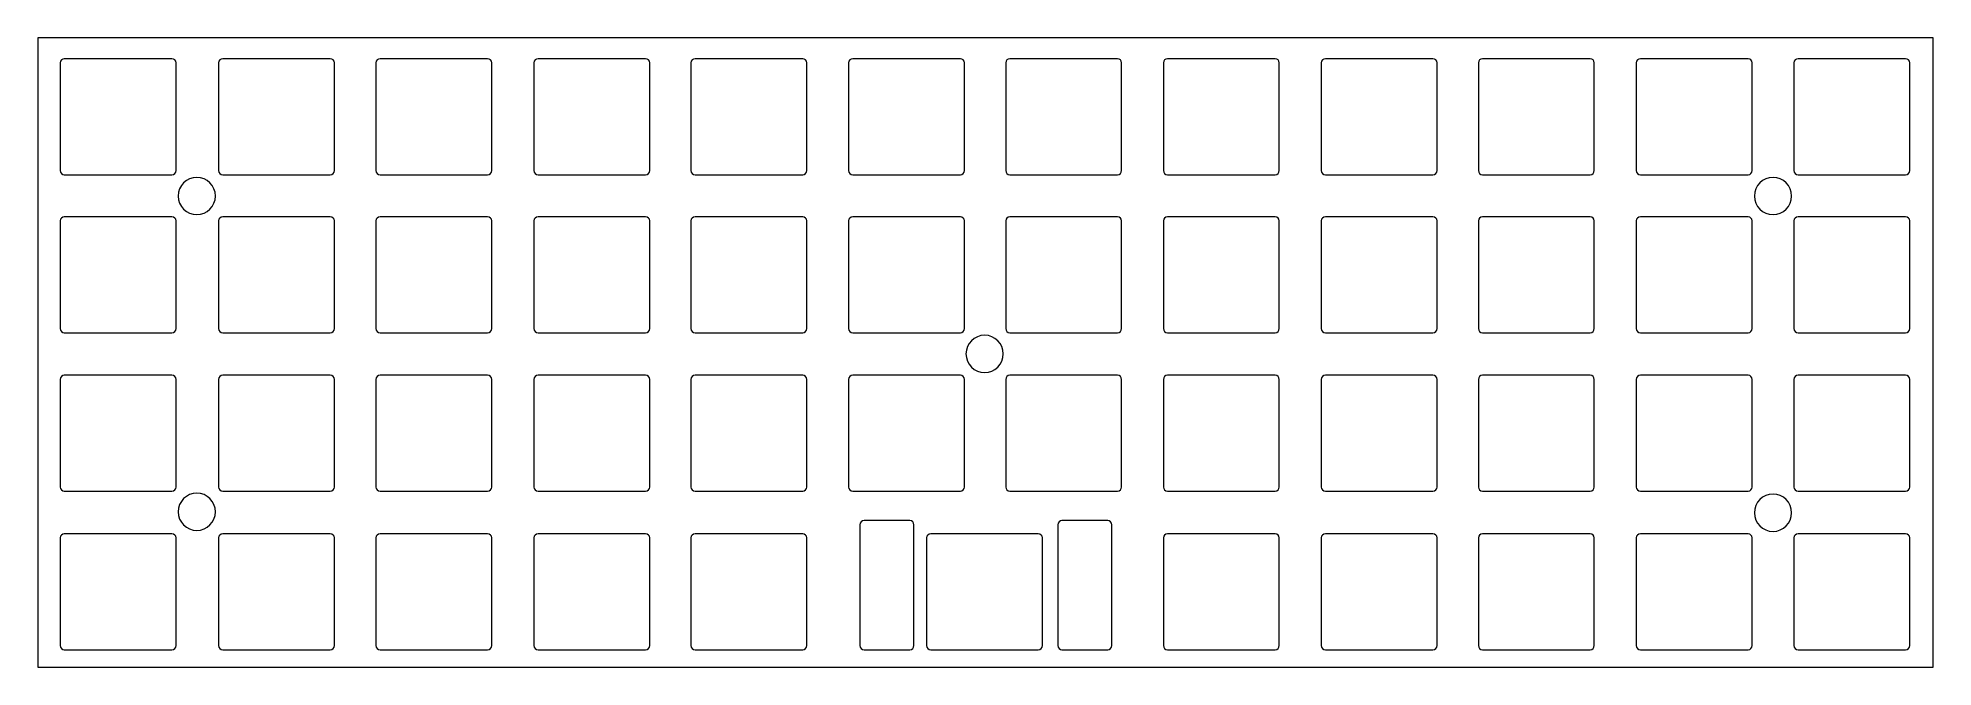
# Model space of a CAD drawing. Header units: inches. Extents: x 1071 to 1300, y -76 to 0.
import ezdxf

# ---------------------------------------------------------------- set-up
doc = ezdxf.new("R2010")
doc.units = ezdxf.units.IN
doc.header["$MEASUREMENT"] = 0
doc.layers.add('Camada 1', color=7, linetype='Continuous')

msp = doc.modelspace()

# ---------------------------------------------------------------- linework, layer by layer
at = {"layer": 'Camada 1', "color": 7, "lineweight": 13, "true_color": 0xffffff}
msp.add_lwpolyline([(1071, 0), (1071, -76), (1300, -76), (1300, 0), (1071, 0)], dxfattribs=at)
for points, knots in [([(1087.69, -16.02), (1087.69, -16.3), (1087.47, -16.52), (1087.19, -16.52), (1087.19, -16.52), (1074.19, -16.52), (1074.19, -16.52), (1073.92, -16.52), (1073.69, -16.3), (1073.69, -16.02), (1073.69, -16.02), (1073.69, -3.02), (1073.69, -3.02), (1073.69, -2.74), (1073.92, -2.52), (1074.19, -2.52), (1074.19, -2.52), (1087.19, -2.52), (1087.19, -2.52), (1087.47, -2.52), (1087.69, -2.74), (1087.69, -3.02), (1087.69, -3.02), (1087.69, -16.02), (1087.69, -16.02)], [0, 0, 0, 0, 1, 1, 1, 2, 2, 2, 3, 3, 3, 4, 4, 4, 5, 5, 5, 6, 6, 6, 7, 7, 7, 8, 8, 8, 8]), ([(1106.83, -16.02), (1106.83, -16.3), (1106.6, -16.52), (1106.33, -16.52), (1106.33, -16.52), (1093.33, -16.52), (1093.33, -16.52), (1093.05, -16.52), (1092.83, -16.3), (1092.83, -16.02), (1092.83, -16.02), (1092.83, -3.02), (1092.83, -3.02), (1092.83, -2.74), (1093.05, -2.52), (1093.33, -2.52), (1093.33, -2.52), (1106.33, -2.52), (1106.33, -2.52), (1106.6, -2.52), (1106.83, -2.74), (1106.83, -3.02), (1106.83, -3.02), (1106.83, -16.02), (1106.83, -16.02)], [0, 0, 0, 0, 1, 1, 1, 2, 2, 2, 3, 3, 3, 4, 4, 4, 5, 5, 5, 6, 6, 6, 7, 7, 7, 8, 8, 8, 8]), ([(1125.84, -16.02), (1125.84, -16.3), (1125.62, -16.52), (1125.34, -16.52), (1125.34, -16.52), (1112.34, -16.52), (1112.34, -16.52), (1112.07, -16.52), (1111.84, -16.3), (1111.84, -16.02), (1111.84, -16.02), (1111.84, -3.02), (1111.84, -3.02), (1111.84, -2.74), (1112.07, -2.52), (1112.34, -2.52), (1112.34, -2.52), (1125.34, -2.52), (1125.34, -2.52), (1125.62, -2.52), (1125.84, -2.74), (1125.84, -3.02), (1125.84, -3.02), (1125.84, -16.02), (1125.84, -16.02)], [0, 0, 0, 0, 1, 1, 1, 2, 2, 2, 3, 3, 3, 4, 4, 4, 5, 5, 5, 6, 6, 6, 7, 7, 7, 8, 8, 8, 8]), ([(1144.93, -16.02), (1144.93, -16.3), (1144.7, -16.52), (1144.43, -16.52), (1144.43, -16.52), (1131.43, -16.52), (1131.43, -16.52), (1131.15, -16.52), (1130.93, -16.3), (1130.93, -16.02), (1130.93, -16.02), (1130.93, -3.02), (1130.93, -3.02), (1130.93, -2.74), (1131.15, -2.52), (1131.43, -2.52), (1131.43, -2.52), (1144.43, -2.52), (1144.43, -2.52), (1144.7, -2.52), (1144.93, -2.74), (1144.93, -3.02), (1144.93, -3.02), (1144.93, -16.02), (1144.93, -16.02)], [0, 0, 0, 0, 1, 1, 1, 2, 2, 2, 3, 3, 3, 4, 4, 4, 5, 5, 5, 6, 6, 6, 7, 7, 7, 8, 8, 8, 8]), ([(1163.91, -16.02), (1163.91, -16.3), (1163.69, -16.52), (1163.41, -16.52), (1163.41, -16.52), (1150.41, -16.52), (1150.41, -16.52), (1150.13, -16.52), (1149.91, -16.3), (1149.91, -16.02), (1149.91, -16.02), (1149.91, -3.02), (1149.91, -3.02), (1149.91, -2.74), (1150.13, -2.52), (1150.41, -2.52), (1150.41, -2.52), (1163.41, -2.52), (1163.41, -2.52), (1163.69, -2.52), (1163.91, -2.74), (1163.91, -3.02), (1163.91, -3.02), (1163.91, -16.02), (1163.91, -16.02)], [0, 0, 0, 0, 1, 1, 1, 2, 2, 2, 3, 3, 3, 4, 4, 4, 5, 5, 5, 6, 6, 6, 7, 7, 7, 8, 8, 8, 8]), ([(1168.96, -3.02), (1168.96, -2.74), (1169.18, -2.52), (1169.46, -2.52), (1169.46, -2.52), (1182.46, -2.52), (1182.46, -2.52), (1182.74, -2.52), (1182.96, -2.74), (1182.96, -3.02), (1182.96, -3.02), (1182.96, -16.02), (1182.96, -16.02), (1182.96, -16.3), (1182.74, -16.52), (1182.46, -16.52), (1182.46, -16.52), (1169.46, -16.52), (1169.46, -16.52), (1169.18, -16.52), (1168.96, -16.3), (1168.96, -16.02), (1168.96, -16.02), (1168.96, -3.02), (1168.96, -3.02)], [0, 0, 0, 0, 1, 1, 1, 2, 2, 2, 3, 3, 3, 4, 4, 4, 5, 5, 5, 6, 6, 6, 7, 7, 7, 8, 8, 8, 8]), ([(1201.94, -16.02), (1201.94, -16.3), (1201.72, -16.52), (1201.44, -16.52), (1201.44, -16.52), (1188.44, -16.52), (1188.44, -16.52), (1188.16, -16.52), (1187.94, -16.3), (1187.94, -16.02), (1187.94, -16.02), (1187.94, -3.02), (1187.94, -3.02), (1187.94, -2.74), (1188.16, -2.52), (1188.44, -2.52), (1188.44, -2.52), (1201.44, -2.52), (1201.44, -2.52), (1201.72, -2.52), (1201.94, -2.74), (1201.94, -3.02), (1201.94, -3.02), (1201.94, -16.02), (1201.94, -16.02)], [0, 0, 0, 0, 1, 1, 1, 2, 2, 2, 3, 3, 3, 4, 4, 4, 5, 5, 5, 6, 6, 6, 7, 7, 7, 8, 8, 8, 8]), ([(1220.99, -16.02), (1220.99, -16.3), (1220.77, -16.52), (1220.49, -16.52), (1220.49, -16.52), (1207.49, -16.52), (1207.49, -16.52), (1207.21, -16.52), (1206.99, -16.3), (1206.99, -16.02), (1206.99, -16.02), (1206.99, -3.02), (1206.99, -3.02), (1206.99, -2.74), (1207.21, -2.52), (1207.49, -2.52), (1207.49, -2.52), (1220.49, -2.52), (1220.49, -2.52), (1220.77, -2.52), (1220.99, -2.74), (1220.99, -3.02), (1220.99, -3.02), (1220.99, -16.02), (1220.99, -16.02)], [0, 0, 0, 0, 1, 1, 1, 2, 2, 2, 3, 3, 3, 4, 4, 4, 5, 5, 5, 6, 6, 6, 7, 7, 7, 8, 8, 8, 8]), ([(1240.07, -16.02), (1240.07, -16.3), (1239.85, -16.52), (1239.57, -16.52), (1239.57, -16.52), (1226.57, -16.52), (1226.57, -16.52), (1226.3, -16.52), (1226.07, -16.3), (1226.07, -16.02), (1226.07, -16.02), (1226.07, -3.02), (1226.07, -3.02), (1226.07, -2.74), (1226.3, -2.52), (1226.57, -2.52), (1226.57, -2.52), (1239.57, -2.52), (1239.57, -2.52), (1239.85, -2.52), (1240.07, -2.74), (1240.07, -3.02), (1240.07, -3.02), (1240.07, -16.02), (1240.07, -16.02)], [0, 0, 0, 0, 1, 1, 1, 2, 2, 2, 3, 3, 3, 4, 4, 4, 5, 5, 5, 6, 6, 6, 7, 7, 7, 8, 8, 8, 8]), ([(1259.06, -16.02), (1259.06, -16.3), (1258.83, -16.52), (1258.56, -16.52), (1258.56, -16.52), (1245.56, -16.52), (1245.56, -16.52), (1245.28, -16.52), (1245.06, -16.3), (1245.06, -16.02), (1245.06, -16.02), (1245.06, -3.02), (1245.06, -3.02), (1245.06, -2.74), (1245.28, -2.52), (1245.56, -2.52), (1245.56, -2.52), (1258.56, -2.52), (1258.56, -2.52), (1258.83, -2.52), (1259.06, -2.74), (1259.06, -3.02), (1259.06, -3.02), (1259.06, -16.02), (1259.06, -16.02)], [0, 0, 0, 0, 1, 1, 1, 2, 2, 2, 3, 3, 3, 4, 4, 4, 5, 5, 5, 6, 6, 6, 7, 7, 7, 8, 8, 8, 8]), ([(1278.14, -16.02), (1278.14, -16.3), (1277.92, -16.52), (1277.64, -16.52), (1277.64, -16.52), (1264.64, -16.52), (1264.64, -16.52), (1264.36, -16.52), (1264.14, -16.3), (1264.14, -16.02), (1264.14, -16.02), (1264.14, -3.02), (1264.14, -3.02), (1264.14, -2.74), (1264.36, -2.52), (1264.64, -2.52), (1264.64, -2.52), (1277.64, -2.52), (1277.64, -2.52), (1277.92, -2.52), (1278.14, -2.74), (1278.14, -3.02), (1278.14, -3.02), (1278.14, -16.02), (1278.14, -16.02)], [0, 0, 0, 0, 1, 1, 1, 2, 2, 2, 3, 3, 3, 4, 4, 4, 5, 5, 5, 6, 6, 6, 7, 7, 7, 8, 8, 8, 8]), ([(1297.18, -16.02), (1297.18, -16.3), (1296.96, -16.52), (1296.68, -16.52), (1296.68, -16.52), (1283.68, -16.52), (1283.68, -16.52), (1283.4, -16.52), (1283.18, -16.3), (1283.18, -16.02), (1283.18, -16.02), (1283.18, -3.02), (1283.18, -3.02), (1283.18, -2.74), (1283.4, -2.52), (1283.68, -2.52), (1283.68, -2.52), (1296.68, -2.52), (1296.68, -2.52), (1296.96, -2.52), (1297.18, -2.74), (1297.18, -3.02), (1297.18, -3.02), (1297.18, -16.02), (1297.18, -16.02)], [0, 0, 0, 0, 1, 1, 1, 2, 2, 2, 3, 3, 3, 4, 4, 4, 5, 5, 5, 6, 6, 6, 7, 7, 7, 8, 8, 8, 8]), ([(1090.2, -21.35), (1088.96, -21.35), (1087.95, -20.34), (1087.95, -19.1), (1087.95, -17.86), (1088.96, -16.85), (1090.2, -16.85), (1091.45, -16.85), (1092.45, -17.86), (1092.45, -19.1), (1092.45, -20.34), (1091.45, -21.35), (1090.2, -21.35)], [0, 0, 0, 0, 1, 1, 1, 2, 2, 2, 3, 3, 3, 4, 4, 4, 4]), ([(1280.66, -21.35), (1279.42, -21.35), (1278.41, -20.34), (1278.41, -19.1), (1278.41, -17.86), (1279.42, -16.85), (1280.66, -16.85), (1281.9, -16.85), (1282.91, -17.86), (1282.91, -19.1), (1282.91, -20.34), (1281.9, -21.35), (1280.66, -21.35)], [0, 0, 0, 0, 1, 1, 1, 2, 2, 2, 3, 3, 3, 4, 4, 4, 4]), ([(1087.69, -35.11), (1087.69, -35.39), (1087.47, -35.61), (1087.19, -35.61), (1087.19, -35.61), (1074.19, -35.61), (1074.19, -35.61), (1073.92, -35.61), (1073.69, -35.39), (1073.69, -35.11), (1073.69, -35.11), (1073.69, -22.11), (1073.69, -22.11), (1073.69, -21.83), (1073.92, -21.61), (1074.19, -21.61), (1074.19, -21.61), (1087.19, -21.61), (1087.19, -21.61), (1087.47, -21.61), (1087.69, -21.83), (1087.69, -22.11), (1087.69, -22.11), (1087.69, -35.11), (1087.69, -35.11)], [0, 0, 0, 0, 1, 1, 1, 2, 2, 2, 3, 3, 3, 4, 4, 4, 5, 5, 5, 6, 6, 6, 7, 7, 7, 8, 8, 8, 8]), ([(1106.83, -35.11), (1106.83, -35.39), (1106.6, -35.61), (1106.33, -35.61), (1106.33, -35.61), (1093.33, -35.61), (1093.33, -35.61), (1093.05, -35.61), (1092.83, -35.39), (1092.83, -35.11), (1092.83, -35.11), (1092.83, -22.11), (1092.83, -22.11), (1092.83, -21.83), (1093.05, -21.61), (1093.33, -21.61), (1093.33, -21.61), (1106.33, -21.61), (1106.33, -21.61), (1106.6, -21.61), (1106.83, -21.83), (1106.83, -22.11), (1106.83, -22.11), (1106.83, -35.11), (1106.83, -35.11)], [0, 0, 0, 0, 1, 1, 1, 2, 2, 2, 3, 3, 3, 4, 4, 4, 5, 5, 5, 6, 6, 6, 7, 7, 7, 8, 8, 8, 8]), ([(1125.84, -35.11), (1125.84, -35.39), (1125.62, -35.61), (1125.34, -35.61), (1125.34, -35.61), (1112.34, -35.61), (1112.34, -35.61), (1112.07, -35.61), (1111.84, -35.39), (1111.84, -35.11), (1111.84, -35.11), (1111.84, -22.11), (1111.84, -22.11), (1111.84, -21.83), (1112.07, -21.61), (1112.34, -21.61), (1112.34, -21.61), (1125.34, -21.61), (1125.34, -21.61), (1125.62, -21.61), (1125.84, -21.83), (1125.84, -22.11), (1125.84, -22.11), (1125.84, -35.11), (1125.84, -35.11)], [0, 0, 0, 0, 1, 1, 1, 2, 2, 2, 3, 3, 3, 4, 4, 4, 5, 5, 5, 6, 6, 6, 7, 7, 7, 8, 8, 8, 8]), ([(1144.93, -35.11), (1144.93, -35.39), (1144.7, -35.61), (1144.43, -35.61), (1144.43, -35.61), (1131.43, -35.61), (1131.43, -35.61), (1131.15, -35.61), (1130.93, -35.39), (1130.93, -35.11), (1130.93, -35.11), (1130.93, -22.11), (1130.93, -22.11), (1130.93, -21.83), (1131.15, -21.61), (1131.43, -21.61), (1131.43, -21.61), (1144.43, -21.61), (1144.43, -21.61), (1144.7, -21.61), (1144.93, -21.83), (1144.93, -22.11), (1144.93, -22.11), (1144.93, -35.11), (1144.93, -35.11)], [0, 0, 0, 0, 1, 1, 1, 2, 2, 2, 3, 3, 3, 4, 4, 4, 5, 5, 5, 6, 6, 6, 7, 7, 7, 8, 8, 8, 8]), ([(1163.91, -35.11), (1163.91, -35.39), (1163.69, -35.61), (1163.41, -35.61), (1163.41, -35.61), (1150.41, -35.61), (1150.41, -35.61), (1150.13, -35.61), (1149.91, -35.39), (1149.91, -35.11), (1149.91, -35.11), (1149.91, -22.11), (1149.91, -22.11), (1149.91, -21.83), (1150.13, -21.61), (1150.41, -21.61), (1150.41, -21.61), (1163.41, -21.61), (1163.41, -21.61), (1163.69, -21.61), (1163.91, -21.83), (1163.91, -22.11), (1163.91, -22.11), (1163.91, -35.11), (1163.91, -35.11)], [0, 0, 0, 0, 1, 1, 1, 2, 2, 2, 3, 3, 3, 4, 4, 4, 5, 5, 5, 6, 6, 6, 7, 7, 7, 8, 8, 8, 8]), ([(1168.96, -22.11), (1168.96, -21.83), (1169.18, -21.61), (1169.46, -21.61), (1169.46, -21.61), (1182.46, -21.61), (1182.46, -21.61), (1182.74, -21.61), (1182.96, -21.83), (1182.96, -22.11), (1182.96, -22.11), (1182.96, -35.11), (1182.96, -35.11), (1182.96, -35.39), (1182.74, -35.61), (1182.46, -35.61), (1182.46, -35.61), (1169.46, -35.61), (1169.46, -35.61), (1169.18, -35.61), (1168.96, -35.39), (1168.96, -35.11), (1168.96, -35.11), (1168.96, -22.11), (1168.96, -22.11)], [0, 0, 0, 0, 1, 1, 1, 2, 2, 2, 3, 3, 3, 4, 4, 4, 5, 5, 5, 6, 6, 6, 7, 7, 7, 8, 8, 8, 8]), ([(1201.94, -35.11), (1201.94, -35.39), (1201.72, -35.61), (1201.44, -35.61), (1201.44, -35.61), (1188.44, -35.61), (1188.44, -35.61), (1188.16, -35.61), (1187.94, -35.39), (1187.94, -35.11), (1187.94, -35.11), (1187.94, -22.11), (1187.94, -22.11), (1187.94, -21.83), (1188.16, -21.61), (1188.44, -21.61), (1188.44, -21.61), (1201.44, -21.61), (1201.44, -21.61), (1201.72, -21.61), (1201.94, -21.83), (1201.94, -22.11), (1201.94, -22.11), (1201.94, -35.11), (1201.94, -35.11)], [0, 0, 0, 0, 1, 1, 1, 2, 2, 2, 3, 3, 3, 4, 4, 4, 5, 5, 5, 6, 6, 6, 7, 7, 7, 8, 8, 8, 8]), ([(1220.99, -35.11), (1220.99, -35.39), (1220.77, -35.61), (1220.49, -35.61), (1220.49, -35.61), (1207.49, -35.61), (1207.49, -35.61), (1207.21, -35.61), (1206.99, -35.39), (1206.99, -35.11), (1206.99, -35.11), (1206.99, -22.11), (1206.99, -22.11), (1206.99, -21.83), (1207.21, -21.61), (1207.49, -21.61), (1207.49, -21.61), (1220.49, -21.61), (1220.49, -21.61), (1220.77, -21.61), (1220.99, -21.83), (1220.99, -22.11), (1220.99, -22.11), (1220.99, -35.11), (1220.99, -35.11)], [0, 0, 0, 0, 1, 1, 1, 2, 2, 2, 3, 3, 3, 4, 4, 4, 5, 5, 5, 6, 6, 6, 7, 7, 7, 8, 8, 8, 8]), ([(1240.07, -35.11), (1240.07, -35.39), (1239.85, -35.61), (1239.57, -35.61), (1239.57, -35.61), (1226.57, -35.61), (1226.57, -35.61), (1226.3, -35.61), (1226.07, -35.39), (1226.07, -35.11), (1226.07, -35.11), (1226.07, -22.11), (1226.07, -22.11), (1226.07, -21.83), (1226.3, -21.61), (1226.57, -21.61), (1226.57, -21.61), (1239.57, -21.61), (1239.57, -21.61), (1239.85, -21.61), (1240.07, -21.83), (1240.07, -22.11), (1240.07, -22.11), (1240.07, -35.11), (1240.07, -35.11)], [0, 0, 0, 0, 1, 1, 1, 2, 2, 2, 3, 3, 3, 4, 4, 4, 5, 5, 5, 6, 6, 6, 7, 7, 7, 8, 8, 8, 8]), ([(1259.06, -35.11), (1259.06, -35.39), (1258.83, -35.61), (1258.56, -35.61), (1258.56, -35.61), (1245.56, -35.61), (1245.56, -35.61), (1245.28, -35.61), (1245.06, -35.39), (1245.06, -35.11), (1245.06, -35.11), (1245.06, -22.11), (1245.06, -22.11), (1245.06, -21.83), (1245.28, -21.61), (1245.56, -21.61), (1245.56, -21.61), (1258.56, -21.61), (1258.56, -21.61), (1258.83, -21.61), (1259.06, -21.83), (1259.06, -22.11), (1259.06, -22.11), (1259.06, -35.11), (1259.06, -35.11)], [0, 0, 0, 0, 1, 1, 1, 2, 2, 2, 3, 3, 3, 4, 4, 4, 5, 5, 5, 6, 6, 6, 7, 7, 7, 8, 8, 8, 8]), ([(1278.14, -35.11), (1278.14, -35.39), (1277.92, -35.61), (1277.64, -35.61), (1277.64, -35.61), (1264.64, -35.61), (1264.64, -35.61), (1264.36, -35.61), (1264.14, -35.39), (1264.14, -35.11), (1264.14, -35.11), (1264.14, -22.11), (1264.14, -22.11), (1264.14, -21.83), (1264.36, -21.61), (1264.64, -21.61), (1264.64, -21.61), (1277.64, -21.61), (1277.64, -21.61), (1277.92, -21.61), (1278.14, -21.83), (1278.14, -22.11), (1278.14, -22.11), (1278.14, -35.11), (1278.14, -35.11)], [0, 0, 0, 0, 1, 1, 1, 2, 2, 2, 3, 3, 3, 4, 4, 4, 5, 5, 5, 6, 6, 6, 7, 7, 7, 8, 8, 8, 8]), ([(1297.18, -35.11), (1297.18, -35.39), (1296.96, -35.61), (1296.68, -35.61), (1296.68, -35.61), (1283.68, -35.61), (1283.68, -35.61), (1283.4, -35.61), (1283.18, -35.39), (1283.18, -35.11), (1283.18, -35.11), (1283.18, -22.11), (1283.18, -22.11), (1283.18, -21.83), (1283.4, -21.61), (1283.68, -21.61), (1283.68, -21.61), (1296.68, -21.61), (1296.68, -21.61), (1296.96, -21.61), (1297.18, -21.83), (1297.18, -22.11), (1297.18, -22.11), (1297.18, -35.11), (1297.18, -35.11)], [0, 0, 0, 0, 1, 1, 1, 2, 2, 2, 3, 3, 3, 4, 4, 4, 5, 5, 5, 6, 6, 6, 7, 7, 7, 8, 8, 8, 8]), ([(1185.39, -35.92), (1186.63, -35.92), (1187.64, -36.93), (1187.64, -38.17), (1187.64, -39.41), (1186.63, -40.42), (1185.39, -40.42), (1184.15, -40.42), (1183.14, -39.41), (1183.14, -38.17), (1183.14, -36.93), (1184.15, -35.92), (1185.39, -35.92)], [0, 0, 0, 0, 1, 1, 1, 2, 2, 2, 3, 3, 3, 4, 4, 4, 4]), ([(1087.69, -54.25), (1087.69, -54.52), (1087.47, -54.75), (1087.19, -54.75), (1087.19, -54.75), (1074.19, -54.75), (1074.19, -54.75), (1073.92, -54.75), (1073.69, -54.52), (1073.69, -54.25), (1073.69, -54.25), (1073.69, -41.25), (1073.69, -41.25), (1073.69, -40.97), (1073.92, -40.75), (1074.19, -40.75), (1074.19, -40.75), (1087.19, -40.75), (1087.19, -40.75), (1087.47, -40.75), (1087.69, -40.97), (1087.69, -41.25), (1087.69, -41.25), (1087.69, -54.25), (1087.69, -54.25)], [0, 0, 0, 0, 1, 1, 1, 2, 2, 2, 3, 3, 3, 4, 4, 4, 5, 5, 5, 6, 6, 6, 7, 7, 7, 8, 8, 8, 8]), ([(1106.83, -54.25), (1106.83, -54.52), (1106.6, -54.75), (1106.33, -54.75), (1106.33, -54.75), (1093.33, -54.75), (1093.33, -54.75), (1093.05, -54.75), (1092.83, -54.52), (1092.83, -54.25), (1092.83, -54.25), (1092.83, -41.25), (1092.83, -41.25), (1092.83, -40.97), (1093.05, -40.75), (1093.33, -40.75), (1093.33, -40.75), (1106.33, -40.75), (1106.33, -40.75), (1106.6, -40.75), (1106.83, -40.97), (1106.83, -41.25), (1106.83, -41.25), (1106.83, -54.25), (1106.83, -54.25)], [0, 0, 0, 0, 1, 1, 1, 2, 2, 2, 3, 3, 3, 4, 4, 4, 5, 5, 5, 6, 6, 6, 7, 7, 7, 8, 8, 8, 8]), ([(1125.84, -54.25), (1125.84, -54.52), (1125.62, -54.75), (1125.34, -54.75), (1125.34, -54.75), (1112.34, -54.75), (1112.34, -54.75), (1112.07, -54.75), (1111.84, -54.52), (1111.84, -54.25), (1111.84, -54.25), (1111.84, -41.25), (1111.84, -41.25), (1111.84, -40.97), (1112.07, -40.75), (1112.34, -40.75), (1112.34, -40.75), (1125.34, -40.75), (1125.34, -40.75), (1125.62, -40.75), (1125.84, -40.97), (1125.84, -41.25), (1125.84, -41.25), (1125.84, -54.25), (1125.84, -54.25)], [0, 0, 0, 0, 1, 1, 1, 2, 2, 2, 3, 3, 3, 4, 4, 4, 5, 5, 5, 6, 6, 6, 7, 7, 7, 8, 8, 8, 8]), ([(1144.93, -54.25), (1144.93, -54.52), (1144.7, -54.75), (1144.43, -54.75), (1144.43, -54.75), (1131.43, -54.75), (1131.43, -54.75), (1131.15, -54.75), (1130.93, -54.52), (1130.93, -54.25), (1130.93, -54.25), (1130.93, -41.25), (1130.93, -41.25), (1130.93, -40.97), (1131.15, -40.75), (1131.43, -40.75), (1131.43, -40.75), (1144.43, -40.75), (1144.43, -40.75), (1144.7, -40.75), (1144.93, -40.97), (1144.93, -41.25), (1144.93, -41.25), (1144.93, -54.25), (1144.93, -54.25)], [0, 0, 0, 0, 1, 1, 1, 2, 2, 2, 3, 3, 3, 4, 4, 4, 5, 5, 5, 6, 6, 6, 7, 7, 7, 8, 8, 8, 8]), ([(1163.91, -54.25), (1163.91, -54.52), (1163.69, -54.75), (1163.41, -54.75), (1163.41, -54.75), (1150.41, -54.75), (1150.41, -54.75), (1150.13, -54.75), (1149.91, -54.52), (1149.91, -54.25), (1149.91, -54.25), (1149.91, -41.25), (1149.91, -41.25), (1149.91, -40.97), (1150.13, -40.75), (1150.41, -40.75), (1150.41, -40.75), (1163.41, -40.75), (1163.41, -40.75), (1163.69, -40.75), (1163.91, -40.97), (1163.91, -41.25), (1163.91, -41.25), (1163.91, -54.25), (1163.91, -54.25)], [0, 0, 0, 0, 1, 1, 1, 2, 2, 2, 3, 3, 3, 4, 4, 4, 5, 5, 5, 6, 6, 6, 7, 7, 7, 8, 8, 8, 8]), ([(1168.96, -54.25), (1168.96, -54.25), (1168.96, -41.25), (1168.96, -41.25), (1168.96, -40.97), (1169.18, -40.75), (1169.46, -40.75), (1169.46, -40.75), (1182.46, -40.75), (1182.46, -40.75), (1182.74, -40.75), (1182.96, -40.97), (1182.96, -41.25), (1182.96, -41.25), (1182.96, -54.25), (1182.96, -54.25), (1182.96, -54.52), (1182.74, -54.75), (1182.46, -54.75), (1182.46, -54.75), (1169.46, -54.75), (1169.46, -54.75), (1169.18, -54.75), (1168.96, -54.52), (1168.96, -54.25)], [0, 0, 0, 0, 1, 1, 1, 2, 2, 2, 3, 3, 3, 4, 4, 4, 5, 5, 5, 6, 6, 6, 7, 7, 7, 8, 8, 8, 8]), ([(1201.94, -54.25), (1201.94, -54.52), (1201.72, -54.75), (1201.44, -54.75), (1201.44, -54.75), (1188.44, -54.75), (1188.44, -54.75), (1188.16, -54.75), (1187.94, -54.52), (1187.94, -54.25), (1187.94, -54.25), (1187.94, -41.25), (1187.94, -41.25), (1187.94, -40.97), (1188.16, -40.75), (1188.44, -40.75), (1188.44, -40.75), (1201.44, -40.75), (1201.44, -40.75), (1201.72, -40.75), (1201.94, -40.97), (1201.94, -41.25), (1201.94, -41.25), (1201.94, -54.25), (1201.94, -54.25)], [0, 0, 0, 0, 1, 1, 1, 2, 2, 2, 3, 3, 3, 4, 4, 4, 5, 5, 5, 6, 6, 6, 7, 7, 7, 8, 8, 8, 8]), ([(1220.99, -54.25), (1220.99, -54.52), (1220.77, -54.75), (1220.49, -54.75), (1220.49, -54.75), (1207.49, -54.75), (1207.49, -54.75), (1207.21, -54.75), (1206.99, -54.52), (1206.99, -54.25), (1206.99, -54.25), (1206.99, -41.25), (1206.99, -41.25), (1206.99, -40.97), (1207.21, -40.75), (1207.49, -40.75), (1207.49, -40.75), (1220.49, -40.75), (1220.49, -40.75), (1220.77, -40.75), (1220.99, -40.97), (1220.99, -41.25), (1220.99, -41.25), (1220.99, -54.25), (1220.99, -54.25)], [0, 0, 0, 0, 1, 1, 1, 2, 2, 2, 3, 3, 3, 4, 4, 4, 5, 5, 5, 6, 6, 6, 7, 7, 7, 8, 8, 8, 8]), ([(1240.07, -54.25), (1240.07, -54.52), (1239.85, -54.75), (1239.57, -54.75), (1239.57, -54.75), (1226.57, -54.75), (1226.57, -54.75), (1226.3, -54.75), (1226.07, -54.52), (1226.07, -54.25), (1226.07, -54.25), (1226.07, -41.25), (1226.07, -41.25), (1226.07, -40.97), (1226.3, -40.75), (1226.57, -40.75), (1226.57, -40.75), (1239.57, -40.75), (1239.57, -40.75), (1239.85, -40.75), (1240.07, -40.97), (1240.07, -41.25), (1240.07, -41.25), (1240.07, -54.25), (1240.07, -54.25)], [0, 0, 0, 0, 1, 1, 1, 2, 2, 2, 3, 3, 3, 4, 4, 4, 5, 5, 5, 6, 6, 6, 7, 7, 7, 8, 8, 8, 8]), ([(1259.06, -54.25), (1259.06, -54.52), (1258.83, -54.75), (1258.56, -54.75), (1258.56, -54.75), (1245.56, -54.75), (1245.56, -54.75), (1245.28, -54.75), (1245.06, -54.52), (1245.06, -54.25), (1245.06, -54.25), (1245.06, -41.25), (1245.06, -41.25), (1245.06, -40.97), (1245.28, -40.75), (1245.56, -40.75), (1245.56, -40.75), (1258.56, -40.75), (1258.56, -40.75), (1258.83, -40.75), (1259.06, -40.97), (1259.06, -41.25), (1259.06, -41.25), (1259.06, -54.25), (1259.06, -54.25)], [0, 0, 0, 0, 1, 1, 1, 2, 2, 2, 3, 3, 3, 4, 4, 4, 5, 5, 5, 6, 6, 6, 7, 7, 7, 8, 8, 8, 8]), ([(1278.14, -54.25), (1278.14, -54.52), (1277.92, -54.75), (1277.64, -54.75), (1277.64, -54.75), (1264.64, -54.75), (1264.64, -54.75), (1264.36, -54.75), (1264.14, -54.52), (1264.14, -54.25), (1264.14, -54.25), (1264.14, -41.25), (1264.14, -41.25), (1264.14, -40.97), (1264.36, -40.75), (1264.64, -40.75), (1264.64, -40.75), (1277.64, -40.75), (1277.64, -40.75), (1277.92, -40.75), (1278.14, -40.97), (1278.14, -41.25), (1278.14, -41.25), (1278.14, -54.25), (1278.14, -54.25)], [0, 0, 0, 0, 1, 1, 1, 2, 2, 2, 3, 3, 3, 4, 4, 4, 5, 5, 5, 6, 6, 6, 7, 7, 7, 8, 8, 8, 8]), ([(1297.18, -54.25), (1297.18, -54.52), (1296.96, -54.75), (1296.68, -54.75), (1296.68, -54.75), (1283.68, -54.75), (1283.68, -54.75), (1283.4, -54.75), (1283.18, -54.52), (1283.18, -54.25), (1283.18, -54.25), (1283.18, -41.25), (1283.18, -41.25), (1283.18, -40.97), (1283.4, -40.75), (1283.68, -40.75), (1283.68, -40.75), (1296.68, -40.75), (1296.68, -40.75), (1296.96, -40.75), (1297.18, -40.97), (1297.18, -41.25), (1297.18, -41.25), (1297.18, -54.25), (1297.18, -54.25)], [0, 0, 0, 0, 1, 1, 1, 2, 2, 2, 3, 3, 3, 4, 4, 4, 5, 5, 5, 6, 6, 6, 7, 7, 7, 8, 8, 8, 8]), ([(1090.2, -59.49), (1088.96, -59.49), (1087.95, -58.49), (1087.95, -57.24), (1087.95, -56), (1088.96, -54.99), (1090.2, -54.99), (1091.45, -54.99), (1092.45, -56), (1092.45, -57.24), (1092.45, -58.49), (1091.45, -59.49), (1090.2, -59.49)], [0, 0, 0, 0, 1, 1, 1, 2, 2, 2, 3, 3, 3, 4, 4, 4, 4]), ([(1280.66, -59.61), (1279.42, -59.61), (1278.41, -58.6), (1278.41, -57.36), (1278.41, -56.11), (1279.42, -55.11), (1280.66, -55.11), (1281.9, -55.11), (1282.91, -56.11), (1282.91, -57.36), (1282.91, -58.6), (1281.9, -59.61), (1280.66, -59.61)], [0, 0, 0, 0, 1, 1, 1, 2, 2, 2, 3, 3, 3, 4, 4, 4, 4]), ([(1176.85, -73.4), (1176.85, -73.68), (1176.63, -73.9), (1176.35, -73.9), (1176.35, -73.9), (1170.83, -73.9), (1170.83, -73.9), (1170.56, -73.9), (1170.33, -73.68), (1170.33, -73.4), (1170.33, -73.4), (1170.33, -58.81), (1170.33, -58.81), (1170.33, -58.53), (1170.56, -58.31), (1170.83, -58.31), (1170.83, -58.31), (1176.35, -58.31), (1176.35, -58.31), (1176.63, -58.31), (1176.85, -58.53), (1176.85, -58.81), (1176.85, -58.81), (1176.85, -73.4), (1176.85, -73.4)], [0, 0, 0, 0, 1, 1, 1, 2, 2, 2, 3, 3, 3, 4, 4, 4, 5, 5, 5, 6, 6, 6, 7, 7, 7, 8, 8, 8, 8]), ([(1200.77, -73.4), (1200.77, -73.68), (1200.54, -73.9), (1200.27, -73.9), (1200.27, -73.9), (1194.74, -73.9), (1194.74, -73.9), (1194.47, -73.9), (1194.24, -73.68), (1194.24, -73.4), (1194.24, -73.4), (1194.24, -58.81), (1194.24, -58.81), (1194.24, -58.53), (1194.47, -58.31), (1194.74, -58.31), (1194.74, -58.31), (1200.27, -58.31), (1200.27, -58.31), (1200.54, -58.31), (1200.77, -58.53), (1200.77, -58.81), (1200.77, -58.81), (1200.77, -73.4), (1200.77, -73.4)], [0, 0, 0, 0, 1, 1, 1, 2, 2, 2, 3, 3, 3, 4, 4, 4, 5, 5, 5, 6, 6, 6, 7, 7, 7, 8, 8, 8, 8]), ([(1087.69, -73.4), (1087.69, -73.68), (1087.47, -73.9), (1087.19, -73.9), (1087.19, -73.9), (1074.19, -73.9), (1074.19, -73.9), (1073.92, -73.9), (1073.69, -73.68), (1073.69, -73.4), (1073.69, -73.4), (1073.69, -60.4), (1073.69, -60.4), (1073.69, -60.12), (1073.92, -59.9), (1074.19, -59.9), (1074.19, -59.9), (1087.19, -59.9), (1087.19, -59.9), (1087.47, -59.9), (1087.69, -60.12), (1087.69, -60.4), (1087.69, -60.4), (1087.69, -73.4), (1087.69, -73.4)], [0, 0, 0, 0, 1, 1, 1, 2, 2, 2, 3, 3, 3, 4, 4, 4, 5, 5, 5, 6, 6, 6, 7, 7, 7, 8, 8, 8, 8]), ([(1106.83, -73.4), (1106.83, -73.68), (1106.6, -73.9), (1106.33, -73.9), (1106.33, -73.9), (1093.33, -73.9), (1093.33, -73.9), (1093.05, -73.9), (1092.83, -73.68), (1092.83, -73.4), (1092.83, -73.4), (1092.83, -60.4), (1092.83, -60.4), (1092.83, -60.12), (1093.05, -59.9), (1093.33, -59.9), (1093.33, -59.9), (1106.33, -59.9), (1106.33, -59.9), (1106.6, -59.9), (1106.83, -60.12), (1106.83, -60.4), (1106.83, -60.4), (1106.83, -73.4), (1106.83, -73.4)], [0, 0, 0, 0, 1, 1, 1, 2, 2, 2, 3, 3, 3, 4, 4, 4, 5, 5, 5, 6, 6, 6, 7, 7, 7, 8, 8, 8, 8]), ([(1125.84, -73.4), (1125.84, -73.68), (1125.62, -73.9), (1125.34, -73.9), (1125.34, -73.9), (1112.34, -73.9), (1112.34, -73.9), (1112.07, -73.9), (1111.84, -73.68), (1111.84, -73.4), (1111.84, -73.4), (1111.84, -60.4), (1111.84, -60.4), (1111.84, -60.12), (1112.07, -59.9), (1112.34, -59.9), (1112.34, -59.9), (1125.34, -59.9), (1125.34, -59.9), (1125.62, -59.9), (1125.84, -60.12), (1125.84, -60.4), (1125.84, -60.4), (1125.84, -73.4), (1125.84, -73.4)], [0, 0, 0, 0, 1, 1, 1, 2, 2, 2, 3, 3, 3, 4, 4, 4, 5, 5, 5, 6, 6, 6, 7, 7, 7, 8, 8, 8, 8]), ([(1144.93, -73.4), (1144.93, -73.68), (1144.7, -73.9), (1144.43, -73.9), (1144.43, -73.9), (1131.43, -73.9), (1131.43, -73.9), (1131.15, -73.9), (1130.93, -73.68), (1130.93, -73.4), (1130.93, -73.4), (1130.93, -60.4), (1130.93, -60.4), (1130.93, -60.12), (1131.15, -59.9), (1131.43, -59.9), (1131.43, -59.9), (1144.43, -59.9), (1144.43, -59.9), (1144.7, -59.9), (1144.93, -60.12), (1144.93, -60.4), (1144.93, -60.4), (1144.93, -73.4), (1144.93, -73.4)], [0, 0, 0, 0, 1, 1, 1, 2, 2, 2, 3, 3, 3, 4, 4, 4, 5, 5, 5, 6, 6, 6, 7, 7, 7, 8, 8, 8, 8]), ([(1163.91, -73.4), (1163.91, -73.68), (1163.69, -73.9), (1163.41, -73.9), (1163.41, -73.9), (1150.41, -73.9), (1150.41, -73.9), (1150.13, -73.9), (1149.91, -73.68), (1149.91, -73.4), (1149.91, -73.4), (1149.91, -60.4), (1149.91, -60.4), (1149.91, -60.12), (1150.13, -59.9), (1150.41, -59.9), (1150.41, -59.9), (1163.41, -59.9), (1163.41, -59.9), (1163.69, -59.9), (1163.91, -60.12), (1163.91, -60.4), (1163.91, -60.4), (1163.91, -73.4), (1163.91, -73.4)], [0, 0, 0, 0, 1, 1, 1, 2, 2, 2, 3, 3, 3, 4, 4, 4, 5, 5, 5, 6, 6, 6, 7, 7, 7, 8, 8, 8, 8]), ([(1192.38, -73.4), (1192.38, -73.68), (1192.15, -73.9), (1191.88, -73.9), (1191.88, -73.9), (1178.88, -73.9), (1178.88, -73.9), (1178.6, -73.9), (1178.38, -73.68), (1178.38, -73.4), (1178.38, -73.4), (1178.38, -60.4), (1178.38, -60.4), (1178.38, -60.12), (1178.6, -59.9), (1178.88, -59.9), (1178.88, -59.9), (1191.88, -59.9), (1191.88, -59.9), (1192.15, -59.9), (1192.38, -60.12), (1192.38, -60.4), (1192.38, -60.4), (1192.38, -73.4), (1192.38, -73.4)], [0, 0, 0, 0, 1, 1, 1, 2, 2, 2, 3, 3, 3, 4, 4, 4, 5, 5, 5, 6, 6, 6, 7, 7, 7, 8, 8, 8, 8]), ([(1220.99, -73.4), (1220.99, -73.68), (1220.77, -73.9), (1220.49, -73.9), (1220.49, -73.9), (1207.49, -73.9), (1207.49, -73.9), (1207.21, -73.9), (1206.99, -73.68), (1206.99, -73.4), (1206.99, -73.4), (1206.99, -60.4), (1206.99, -60.4), (1206.99, -60.12), (1207.21, -59.9), (1207.49, -59.9), (1207.49, -59.9), (1220.49, -59.9), (1220.49, -59.9), (1220.77, -59.9), (1220.99, -60.12), (1220.99, -60.4), (1220.99, -60.4), (1220.99, -73.4), (1220.99, -73.4)], [0, 0, 0, 0, 1, 1, 1, 2, 2, 2, 3, 3, 3, 4, 4, 4, 5, 5, 5, 6, 6, 6, 7, 7, 7, 8, 8, 8, 8]), ([(1240.07, -73.4), (1240.07, -73.68), (1239.85, -73.9), (1239.57, -73.9), (1239.57, -73.9), (1226.57, -73.9), (1226.57, -73.9), (1226.3, -73.9), (1226.07, -73.68), (1226.07, -73.4), (1226.07, -73.4), (1226.07, -60.4), (1226.07, -60.4), (1226.07, -60.12), (1226.3, -59.9), (1226.57, -59.9), (1226.57, -59.9), (1239.57, -59.9), (1239.57, -59.9), (1239.85, -59.9), (1240.07, -60.12), (1240.07, -60.4), (1240.07, -60.4), (1240.07, -73.4), (1240.07, -73.4)], [0, 0, 0, 0, 1, 1, 1, 2, 2, 2, 3, 3, 3, 4, 4, 4, 5, 5, 5, 6, 6, 6, 7, 7, 7, 8, 8, 8, 8]), ([(1259.06, -73.4), (1259.06, -73.68), (1258.83, -73.9), (1258.56, -73.9), (1258.56, -73.9), (1245.56, -73.9), (1245.56, -73.9), (1245.28, -73.9), (1245.06, -73.68), (1245.06, -73.4), (1245.06, -73.4), (1245.06, -60.4), (1245.06, -60.4), (1245.06, -60.12), (1245.28, -59.9), (1245.56, -59.9), (1245.56, -59.9), (1258.56, -59.9), (1258.56, -59.9), (1258.83, -59.9), (1259.06, -60.12), (1259.06, -60.4), (1259.06, -60.4), (1259.06, -73.4), (1259.06, -73.4)], [0, 0, 0, 0, 1, 1, 1, 2, 2, 2, 3, 3, 3, 4, 4, 4, 5, 5, 5, 6, 6, 6, 7, 7, 7, 8, 8, 8, 8]), ([(1278.14, -73.4), (1278.14, -73.68), (1277.92, -73.9), (1277.64, -73.9), (1277.64, -73.9), (1264.64, -73.9), (1264.64, -73.9), (1264.36, -73.9), (1264.14, -73.68), (1264.14, -73.4), (1264.14, -73.4), (1264.14, -60.4), (1264.14, -60.4), (1264.14, -60.12), (1264.36, -59.9), (1264.64, -59.9), (1264.64, -59.9), (1277.64, -59.9), (1277.64, -59.9), (1277.92, -59.9), (1278.14, -60.12), (1278.14, -60.4), (1278.14, -60.4), (1278.14, -73.4), (1278.14, -73.4)], [0, 0, 0, 0, 1, 1, 1, 2, 2, 2, 3, 3, 3, 4, 4, 4, 5, 5, 5, 6, 6, 6, 7, 7, 7, 8, 8, 8, 8]), ([(1297.18, -73.4), (1297.18, -73.68), (1296.96, -73.9), (1296.68, -73.9), (1296.68, -73.9), (1283.68, -73.9), (1283.68, -73.9), (1283.4, -73.9), (1283.18, -73.68), (1283.18, -73.4), (1283.18, -73.4), (1283.18, -60.4), (1283.18, -60.4), (1283.18, -60.12), (1283.4, -59.9), (1283.68, -59.9), (1283.68, -59.9), (1296.68, -59.9), (1296.68, -59.9), (1296.96, -59.9), (1297.18, -60.12), (1297.18, -60.4), (1297.18, -60.4), (1297.18, -73.4), (1297.18, -73.4)], [0, 0, 0, 0, 1, 1, 1, 2, 2, 2, 3, 3, 3, 4, 4, 4, 5, 5, 5, 6, 6, 6, 7, 7, 7, 8, 8, 8, 8])]:
    msp.add_open_spline(points, degree=3, knots=knots, dxfattribs=at)

doc.saveas('drawing.dxf')
